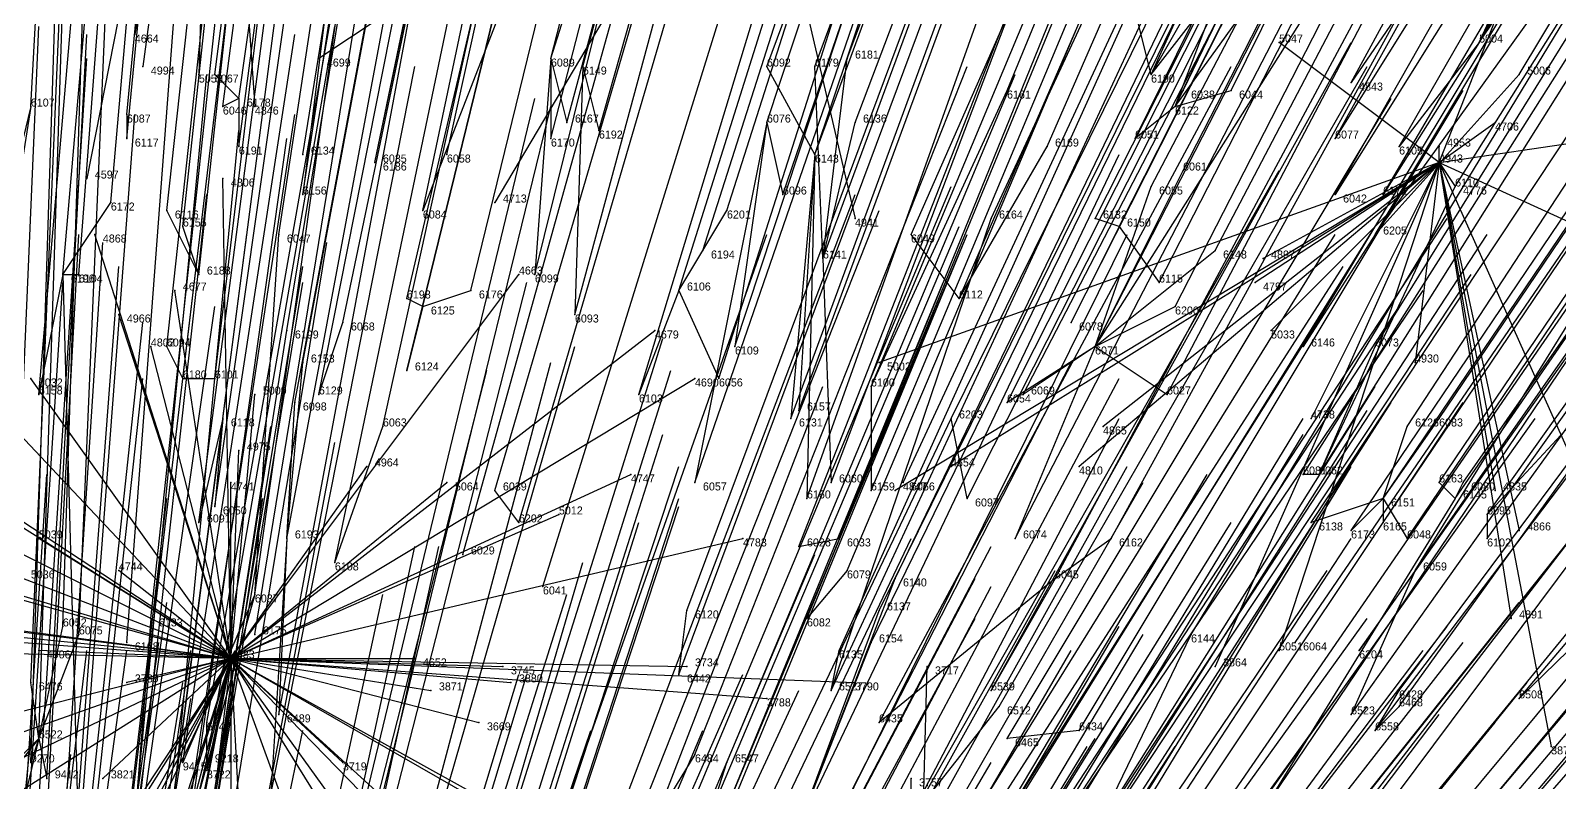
# Model space of a CAD drawing. Extents: x -0.5 to 0.59, y -0.5 to 0.59.
# Drawn here: x 0.017 to 0.208, y 0.2415 to 0.3355 of the extents above; entities that cross this region are included whole.
import ezdxf

# ---------------------------------------------------------------- set-up
doc = ezdxf.new("R2010")
doc.units = 0
for name, color, linetype in [('Facilities', 3, 'CONTINUOUS'), ('Facilities_lines', 3, 'CONTINUOUS'), ('Normals', 1, 'CONTINUOUS'), ('Source_points', 5, 'CONTINUOUS'), ('Text', 3, 'CONTINUOUS')]:
    doc.layers.add(name, color=color, linetype=linetype)

msp = doc.modelspace()

# ---------------------------------------------------------------- linework, layer by layer
at = {"layer": 'Facilities', "color": 3}
for p in [(0.198, 0.334, -0.971), (0.082, 0.332, -0.854), (0.086, 0.331, -0.854), (0.157, 0.33, -0.913), (0.043, 0.327, -0.824), (0.017, 0.326, -0.816), (0.029, 0.325, -0.815), (0.16, 0.326, -0.907), (0.109, 0.324, -0.855), (0.051, 0.32, -0.811), (0.069, 0.32, -0.818), (0.115, 0.32, -0.849), (0.06, 0.319, -0.812), (0.193, 0.319, -1.25), (0.153, 0.311, -0.867), (0.185, 0.31, -0.904), (0.116, 0.307, -0.822), (0.021, 0.305, -0.764), (0.038, 0.305, -0.769), (0.098, 0.303, -0.797), (0.133, 0.302, -0.825), (0.066, 0.301, -0.77), (0.15, 0.296, -0.83), (0.036, 0.292, -0.736), (0.122, 0.291, -0.789), (0.053, 0.29, -0.738), (0.041, 0.287, -0.725), (0.126, 0.279, -0.764), (0.178, 0.28, -0.829), (0.134, 0.277, -0.768), (0.186, 0.277, -0.834), (0.195, 0.277, -0.847), (0.078, 0.274, -0.713), (0.199, 0.275, -0.848), (0.049, 0.272, -0.692), (0.071, 0.27, -0.699), (0.113, 0.271, -0.735), (0.055, 0.269, -0.686), (0.119, 0.268, -0.732), (0.19, 0.268, -0.822), (0.081, 0.266, -0.694), (0.145, 0.267, -0.76), (0.045, 0.265, -0.671), (0.032, 0.262, -0.66), (0.045, 0.26, -0.661), (0.029, 0.259, -0.65), (0.175, 0.259, -0.782), (0.042, 0.257, -1.25), (0.098, 0.255, -0.682), (0.117, 0.253, -0.698), (0.018, 0.247, -0.62), (0.148, 0.248, -0.722), (0.185, 0.248, -0.774), (0.1, 0.245, -0.661), (0.039, 0.244, -0.618)]:
    msp.add_point(p, dxfattribs=at)
at = {"layer": 'Facilities_lines', "color": 3}
for p, q in [((0.04, 0.398, -1.25), (0.024, 0.317, -1.25)), ((0.04, 0.398, -1.25), (0.03, 0.335, -1.25)), ((0.04, 0.398, -1.25), (0.031, 0.331, -1.25)), ((0.04, 0.398, -1.25), (0.038, 0.33, -1.25)), ((0.04, 0.398, -1.25), (0.045, 0.326, -1.25)), ((0.06, 0.388, -0.981), (0.051, 0.315, -0.799)), ((0.198, 0.334, -0.971), (0.225, 0.374, -1.091)), ((0.115, 0.32, -0.849), (0.132, 0.371, -0.983)), ((0.21, 0.37, -1.062), (0.18, 0.322, -0.922)), ((0.21, 0.37, -1.062), (0.182, 0.329, -0.939)), ((0.107, 0.368, -1.25), (0.053, 0.332, -1.25)), ((0.107, 0.368, -1.25), (0.075, 0.314, -1.25)), ((0.107, 0.368, -1.25), (0.12, 0.312, -1.25)), ((0.16, 0.326, -0.907), (0.176, 0.368, -1.02)), ((0.205, 0.355, -1.024), (0.18, 0.315, -0.908)), ((0.193, 0.319, -1.25), (0.206, 0.352, -1.25)), ((0.082, 0.332, -0.854), (0.088, 0.351, -0.904)), ((0.157, 0.33, -0.913), (0.169, 0.351, -0.973)), ((0.198, 0.334, -0.971), (0.207, 0.351, -1.019)), ((0.08, 0.349, -0.896), (0.066, 0.313, -0.799)), ((0.15, 0.296, -0.83), (0.181, 0.345, -0.973)), ((0.16, 0.326, -0.907), (0.173, 0.344, -0.962)), ((0.198, 0.334, -0.971), (0.203, 0.345, -1)), ((0.157, 0.33, -0.913), (0.154, 0.342, -0.936)), ((0.185, 0.31, -0.904), (0.208, 0.342, -1.001)), ((0.157, 0.33, -0.913), (0.164, 0.339, -0.94)), ((0.193, 0.319, -1.25), (0.173, 0.334, -1.25)), ((0.198, 0.334, -0.971), (0.186, 0.315, -0.914)), ((0.198, 0.334, -0.971), (0.188, 0.321, -0.929)), ((0.082, 0.332, -0.854), (0.08, 0.305, -0.787)), ((0.082, 0.332, -0.854), (0.084, 0.324, -0.837)), ((0.082, 0.332, -0.854), (0.082, 0.322, -0.83)), ((0.086, 0.331, -0.854), (0.085, 0.3, -0.779)), ((0.086, 0.331, -0.854), (0.088, 0.323, -0.837)), ((0.115, 0.32, -0.849), (0.109, 0.331, -0.871)), ((0.116, 0.307, -0.822), (0.115, 0.331, -0.876)), ((0.116, 0.307, -0.822), (0.119, 0.332, -0.883)), ((0.043, 0.327, -0.824), (0.04, 0.33, -0.831)), ((0.185, 0.31, -0.904), (0.203, 0.33, -0.969)), ((0.043, 0.327, -0.824), (0.041, 0.326, -0.82)), ((0.043, 0.327, -0.824), (0.043, 0.321, -0.809)), ((0.122, 0.291, -0.789), (0.139, 0.328, -0.889)), ((0.16, 0.326, -0.907), (0.161, 0.328, -0.913)), ((0.16, 0.326, -0.907), (0.167, 0.328, -0.92)), ((0.017, 0.326, -0.816), (0.008, 0.289, -0.724)), ((0.017, 0.326, -0.816), (0.014, 0.307, -0.768)), ((0.029, 0.325, -0.815), (0.029, 0.322, -0.808)), ((0.16, 0.326, -0.907), (0.155, 0.322, -0.893)), ((0.109, 0.324, -0.855), (0.1, 0.279, -0.74)), ((0.109, 0.324, -0.855), (0.105, 0.296, -0.785)), ((0.109, 0.324, -0.855), (0.111, 0.315, -0.835)), ((0.116, 0.307, -0.822), (0.12, 0.324, -0.864)), ((0.193, 0.319, -1.25), (0.2, 0.324, -1.25)), ((0.193, 0.319, -1.25), (0.22, 0.323, -1.25)), ((0.133, 0.302, -0.825), (0.144, 0.321, -0.88)), ((0.193, 0.319, -1.25), (0.193, 0.321, -1.25)), ((0.115, 0.32, -0.849), (0.112, 0.287, -0.77)), ((0.115, 0.32, -0.849), (0.113, 0.288, -0.774)), ((0.115, 0.32, -0.849), (0.114, 0.277, -0.749)), ((0.06, 0.319, -0.812), (0.06, 0.319, -0.811)), ((0.193, 0.319, -1.25), (0.123, 0.294, -1.25)), ((0.193, 0.319, -1.25), (0.125, 0.278, -1.25)), ((0.193, 0.319, -1.25), (0.132, 0.281, -1.25)), ((0.193, 0.319, -1.25), (0.148, 0.281, -1.25)), ((0.15, 0.296, -0.83), (0.161, 0.318, -0.891)), ((0.193, 0.319, -1.25), (0.151, 0.286, -1.25)), ((0.193, 0.319, -1.25), (0.165, 0.256, -1.25)), ((0.193, 0.319, -1.25), (0.17, 0.304, -1.25)), ((0.193, 0.319, -1.25), (0.171, 0.307, -1.25)), ((0.193, 0.319, -1.25), (0.172, 0.298, -1.25)), ((0.193, 0.319, -1.25), (0.173, 0.258, -1.25)), ((0.193, 0.319, -1.25), (0.177, 0.287, -1.25)), ((0.193, 0.319, -1.25), (0.19, 0.294, -1.25)), ((0.19, 0.268, -0.822), (0.221, 0.318, -0.968)), ((0.193, 0.319, -1.25), (0.195, 0.316, -1.25)), ((0.193, 0.319, -1.25), (0.207, 0.246, -1.25)), ((0.193, 0.319, -1.25), (0.214, 0.272, -1.25)), ((0.193, 0.319, -1.25), (0.2, 0.278, -1.25)), ((0.193, 0.319, -1.25), (0.217, 0.308, -1.25)), ((0.193, 0.319, -1.25), (0.203, 0.273, -1.25)), ((0.193, 0.319, -1.25), (0.202, 0.262, -1.25)), ((0.042, 0.257, -1.25), (0.041, 0.317, -1.25)), ((0.15, 0.296, -0.83), (0.157, 0.316, -0.882)), ((0.178, 0.28, -0.829), (0.195, 0.316, -0.928)), ((0.021, 0.305, -0.764), (0.027, 0.314, -0.787)), ((0.038, 0.305, -0.769), (0.034, 0.313, -0.787)), ((0.098, 0.303, -0.797), (0.104, 0.313, -0.824)), ((0.117, 0.253, -0.698), (0.137, 0.312, -0.853)), ((0.153, 0.311, -0.867), (0.15, 0.312, -0.866)), ((0.042, 0.257, -1.25), (0.025, 0.31, -1.25)), ((0.038, 0.305, -0.769), (0.036, 0.311, -0.784)), ((0.045, 0.265, -0.671), (0.048, 0.31, -0.784)), ((0.133, 0.302, -0.825), (0.127, 0.31, -0.836)), ((0.153, 0.311, -0.867), (0.147, 0.299, -0.833)), ((0.153, 0.311, -0.867), (0.158, 0.304, -0.856)), ((0.185, 0.31, -0.904), (0.176, 0.296, -0.862)), ((0.098, 0.303, -0.797), (0.101, 0.308, -0.81)), ((0.15, 0.296, -0.83), (0.165, 0.308, -0.874)), ((0.116, 0.307, -0.822), (0.117, 0.279, -0.757)), ((0.021, 0.305, -0.764), (0.018, 0.29, -0.728)), ((0.021, 0.305, -0.764), (0.023, 0.305, -0.764)), ((0.021, 0.305, -0.764), (0.023, 0.233, -0.585)), ((0.042, 0.257, -1.25), (0.078, 0.305, -1.25)), ((0.042, 0.257, -1.25), (0.035, 0.303, -1.25)), ((0.066, 0.301, -0.77), (0.064, 0.302, -0.772)), ((0.066, 0.301, -0.77), (0.072, 0.303, -0.778)), ((0.098, 0.303, -0.797), (0.093, 0.29, -0.761)), ((0.098, 0.303, -0.797), (0.103, 0.292, -0.774)), ((0.042, 0.257, -1.25), (-0.025, 0.301, -1.25)), ((0.042, 0.257, -1.25), (0.028, 0.3, -1.25)), ((0.066, 0.301, -0.77), (0.064, 0.293, -0.75)), ((0.15, 0.296, -0.83), (0.16, 0.301, -0.852)), ((0.053, 0.29, -0.738), (0.056, 0.299, -0.76)), ((0.036, 0.215, -0.544), (0.049, 0.298, -0.754)), ((0.042, 0.257, -1.25), (0.095, 0.298, -1.25)), ((0.042, 0.257, -1.25), (0.032, 0.296, -1.25)), ((0.036, 0.292, -0.736), (0.034, 0.296, -0.745)), ((0.15, 0.296, -0.83), (0.139, 0.289, -0.803)), ((0.15, 0.296, -0.83), (0.14, 0.272, -0.766)), ((0.15, 0.296, -0.83), (0.141, 0.29, -0.808)), ((0.15, 0.296, -0.83), (0.159, 0.29, -0.827)), ((0.178, 0.28, -0.829), (0.185, 0.296, -0.873)), ((0.049, 0.272, -0.692), (0.051, 0.294, -0.747)), ((0.042, 0.257, -1.25), (0.009, 0.292, -1.25)), ((0.042, 0.257, -1.25), (0.017, 0.292, -1.25)), ((0.036, 0.292, -0.736), (0.04, 0.292, -0.738)), ((0.042, 0.257, -1.25), (0.1, 0.292, -1.25)), ((0.122, 0.291, -0.789), (0.122, 0.278, -0.759)), ((0.244, 0.292, -0.951), (0.203, 0.252, -0.809)), ((0.042, 0.257, -1.25), (-0.009, 0.289, -1.25)), ((0.042, 0.257, -1.25), (0.045, 0.29, -1.25)), ((0.049, 0.272, -0.692), (0.05, 0.289, -0.733)), ((0.199, 0.275, -0.848), (0.212, 0.289, -0.895)), ((0.041, 0.287, -0.725), (0.032, 0.218, -0.551)), ((0.041, 0.287, -0.725), (0.038, 0.274, -0.692)), ((0.041, 0.287, -0.725), (0.04, 0.276, -0.696)), ((0.134, 0.277, -0.768), (0.132, 0.287, -0.79)), ((0.186, 0.277, -0.834), (0.193, 0.287, -0.864)), ((0.055, 0.269, -0.686), (0.061, 0.286, -0.731)), ((0.186, 0.277, -0.834), (0.189, 0.286, -0.858)), ((0.042, 0.257, -1.25), (0.043, 0.283, -1.25)), ((0.042, 0.257, -1.25), (0.059, 0.281, -1.25)), ((0.042, 0.257, -1.25), (0.092, 0.28, -1.25)), ((0.042, 0.257, -1.25), (0.042, 0.279, -1.25)), ((0.042, 0.257, -1.25), (0.069, 0.279, -1.25)), ((0.178, 0.28, -0.829), (0.176, 0.28, -0.827)), ((0.195, 0.277, -0.847), (0.193, 0.279, -0.848)), ((0.195, 0.277, -0.847), (0.196, 0.279, -0.852)), ((0.042, 0.257, -1.25), (-0.033, 0.278, -1.25)), ((0.078, 0.274, -0.713), (0.075, 0.278, -0.72)), ((0.195, 0.277, -0.847), (0.171, 0.238, -0.733)), ((0.186, 0.277, -0.834), (0.177, 0.274, -0.815)), ((0.186, 0.277, -0.834), (0.182, 0.273, -0.82)), ((0.186, 0.277, -0.834), (0.189, 0.272, -0.828)), ((0.186, 0.277, -0.834), (0.186, 0.274, -0.828)), ((0.042, 0.257, -1.25), (0.083, 0.275, -1.25)), ((0.199, 0.275, -0.848), (0.199, 0.272, -0.842)), ((0.042, 0.257, -1.25), (0.012, 0.272, -1.25)), ((0.042, 0.257, -1.25), (0.018, 0.272, -1.25)), ((0.042, 0.257, -1.25), (0.106, 0.272, -1.25)), ((0.049, 0.272, -0.692), (0.047, 0.24, -0.611)), ((0.049, 0.272, -0.692), (0.048, 0.25, -0.636)), ((0.113, 0.271, -0.735), (0.118, 0.272, -0.741)), ((0.145, 0.267, -0.76), (0.152, 0.272, -0.779)), ((0.042, 0.257, -1.25), (0.002, 0.269, -1.25)), ((0.042, 0.257, -1.25), (0.028, 0.268, -1.25)), ((0.119, 0.268, -0.732), (0.114, 0.262, -0.714)), ((0.19, 0.268, -0.822), (0.182, 0.25, -0.774)), ((0.19, 0.268, -0.822), (0.183, 0.258, -0.79)), ((0.042, 0.257, -1.25), (0.016, 0.267, -1.25)), ((0.113, 0.236, -0.654), (0.125, 0.267, -0.736)), ((0.145, 0.267, -0.76), (0.123, 0.249, -0.695)), ((0.145, 0.267, -0.76), (0.137, 0.253, -0.719)), ((0.042, 0.257, -1.25), (-0.019, 0.265, -1.25)), ((0.045, 0.265, -0.671), (0.036, 0.233, -0.59)), ((0.045, 0.265, -0.671), (0.036, 0.244, -0.616)), ((0.042, 0.257, -1.25), (-0.025, 0.262, -1.25)), ((0.042, 0.257, -1.25), (-0.018, 0.263, -1.25)), ((0.042, 0.257, -1.25), (-0.006, 0.263, -1.25)), ((0.032, 0.262, -0.66), (0.03, 0.237, -0.598)), ((0.098, 0.255, -0.682), (0.099, 0.263, -0.702)), ((0.113, 0.236, -0.654), (0.123, 0.263, -0.726)), ((0.018, 0.247, -0.62), (0.021, 0.261, -0.655)), ((0.018, 0.247, -0.62), (0.023, 0.26, -0.653)), ((0.134, 0.202, -0.607), (0.162, 0.26, -0.765)), ((0.042, 0.257, -1.25), (-0.005, 0.258, -1.25)), ((0.042, 0.257, -1.25), (0.018, 0.258, -1.25)), ((0.113, 0.236, -0.654), (0.122, 0.259, -0.717)), ((0.117, 0.253, -0.698), (0.118, 0.258, -0.708)), ((0.042, 0.257, -1.25), (-0.009, 0.244, -1.25)), ((0.042, 0.257, -1.25), (-0.006, 0.24, -1.25)), ((0.042, 0.257, -1.25), (-0.002, 0.236, -1.25)), ((0.042, 0.257, -1.25), (0.004, 0.233, -1.25)), ((0.042, 0.257, -1.25), (0.007, 0.195, -1.25)), ((0.042, 0.257, -1.25), (0.011, 0.21, -1.25)), ((0.042, 0.257, -1.25), (0.013, 0.211, -1.25)), ((0.042, 0.257, -1.25), (0.013, 0.202, -1.25)), ((0.042, 0.257, -1.25), (0.015, 0.169, -1.25)), ((0.042, 0.257, -1.25), (0.017, 0.18, -1.25)), ((0.042, 0.257, -1.25), (0.023, 0.163, -1.25)), ((0.042, 0.257, -1.25), (0.025, 0.169, -1.25)), ((0.042, 0.257, -1.25), (0.026, 0.19, -1.25)), ((0.042, 0.257, -1.25), (0.026, 0.242, -1.25)), ((0.042, 0.257, -1.25), (0.027, 0.226, -1.25)), ((0.042, 0.257, -1.25), (0.029, 0.254, -1.25)), ((0.042, 0.257, -1.25), (0.031, 0.215, -1.25)), ((0.042, 0.257, -1.25), (0.032, 0.174, -1.25)), ((0.042, 0.257, -1.25), (0.039, 0.243, -1.25)), ((0.042, 0.257, -1.25), (0.073, 0.249, -1.25)), ((0.042, 0.257, -1.25), (0.06, 0.232, -1.25)), ((0.042, 0.257, -1.25), (0.056, 0.244, -1.25)), ((0.042, 0.257, -1.25), (0.065, 0.236, -1.25)), ((0.042, 0.257, -1.25), (0.078, 0.22, -1.25)), ((0.042, 0.257, -1.25), (0.099, 0.256, -1.25)), ((0.042, 0.257, -1.25), (0.076, 0.256, -1.25)), ((0.042, 0.257, -1.25), (0.046, 0.182, -1.25)), ((0.042, 0.257, -1.25), (0.109, 0.252, -1.25)), ((0.042, 0.257, -1.25), (0.12, 0.254, -1.25)), ((0.042, 0.257, -1.25), (0.042, 0.185, -1.25)), ((0.042, 0.257, -1.25), (0.06, 0.228, -1.25)), ((0.042, 0.257, -1.25), (0.054, 0.224, -1.25)), ((0.042, 0.257, -1.25), (0.078, 0.237, -1.25)), ((0.042, 0.257, -1.25), (0.089, 0.23, -1.25)), ((0.042, 0.257, -1.25), (0.067, 0.253, -1.25)), ((0.042, 0.257, -1.25), (0.077, 0.254, -1.25)), ((0.042, 0.257, -1.25), (0.065, 0.257, -1.25)), ((0.127, 0.176, -1.25), (0.129, 0.256, -1.25)), ((0.018, 0.247, -0.62), (0.017, 0.254, -0.636)), ((0.185, 0.248, -0.774), (0.188, 0.253, -0.787)), ((0.127, 0.237, -0.673), (0.138, 0.251, -0.716)), ((0.185, 0.248, -0.774), (0.188, 0.251, -0.784)), ((0.039, 0.244, -0.618), (0.039, 0.249, -0.629)), ((0.018, 0.247, -0.62), (0.009, 0.21, -0.526)), ((0.018, 0.247, -0.62), (0.01, 0.237, -0.592)), ((0.018, 0.247, -0.62), (0.014, 0.243, -0.61)), ((0.018, 0.247, -0.62), (0.017, 0.244, -0.612)), ((0.018, 0.247, -0.62), (0.019, 0.242, -0.608)), ((0.148, 0.248, -0.722), (0.139, 0.247, -0.709)), ((0.1, 0.245, -0.661), (0.089, 0.227, -0.609)), ((0.096, 0.219, -0.597), (0.104, 0.244, -0.664)), ((0.127, 0.176, -1.25), (0.127, 0.242, -1.25))]:
    msp.add_line(p, q, dxfattribs=at)
at = {"layer": 'Normals', "color": 1}
for p, q in [((0.04, 0.33, -0.831), (0.052, 0.422, -0.794)), ((0.082, 0.332, -0.854), (0.105, 0.422, -0.817)), ((0.017, 0.326, -0.816), (0.022, 0.419, -0.779)), ((0.043, 0.327, -0.824), (0.056, 0.419, -0.788)), ((0.086, 0.331, -0.854), (0.11, 0.42, -0.816)), ((0.119, 0.332, -0.883), (0.152, 0.419, -0.846)), ((0.029, 0.325, -0.815), (0.038, 0.417, -0.778)), ((0.041, 0.326, -0.82), (0.053, 0.418, -0.784)), ((0.109, 0.331, -0.871), (0.141, 0.418, -0.834)), ((0.115, 0.331, -0.876), (0.147, 0.418, -0.839)), ((0.029, 0.322, -0.808), (0.038, 0.415, -0.772)), ((0.043, 0.321, -0.809), (0.055, 0.413, -0.773)), ((0.051, 0.32, -0.811), (0.066, 0.413, -0.776)), ((0.084, 0.324, -0.837), (0.108, 0.414, -0.799)), ((0.139, 0.328, -0.889), (0.174, 0.413, -0.852)), ((0.157, 0.33, -0.913), (0.195, 0.414, -0.876)), ((0.198, 0.334, -0.971), (0.245, 0.414, -0.934)), ((0.06, 0.319, -0.812), (0.079, 0.411, -0.776)), ((0.069, 0.32, -0.818), (0.089, 0.411, -0.781)), ((0.082, 0.322, -0.83), (0.105, 0.412, -0.793)), ((0.088, 0.323, -0.837), (0.113, 0.412, -0.8)), ((0.109, 0.324, -0.855), (0.138, 0.412, -0.817)), ((0.12, 0.324, -0.864), (0.153, 0.411, -0.827)), ((0.161, 0.328, -0.913), (0.201, 0.411, -0.876)), ((0.167, 0.328, -0.92), (0.208, 0.411, -0.883)), ((0.06, 0.319, -0.811), (0.079, 0.41, -0.774)), ((0.16, 0.326, -0.907), (0.2, 0.409, -0.87)), ((0.182, 0.329, -0.939), (0.226, 0.41, -0.902)), ((0.203, 0.33, -0.969), (0.251, 0.41, -0.932)), ((0.051, 0.315, -0.799), (0.065, 0.407, -0.762)), ((0.115, 0.32, -0.849), (0.147, 0.407, -0.811)), ((0.027, 0.314, -0.787), (0.035, 0.406, -0.75)), ((0.144, 0.321, -0.88), (0.181, 0.406, -0.843)), ((0.034, 0.313, -0.787), (0.044, 0.405, -0.75)), ((0.036, 0.311, -0.784), (0.046, 0.404, -0.747)), ((0.155, 0.322, -0.893), (0.196, 0.405, -0.856)), ((0.048, 0.31, -0.784), (0.062, 0.402, -0.747)), ((0.066, 0.313, -0.799), (0.085, 0.403, -0.762)), ((0.111, 0.315, -0.835), (0.141, 0.403, -0.798)), ((0.18, 0.322, -0.922), (0.225, 0.403, -0.885)), ((0.104, 0.313, -0.824), (0.132, 0.401, -0.787)), ((0.161, 0.318, -0.891), (0.203, 0.4, -0.853)), ((0.188, 0.321, -0.929), (0.234, 0.401, -0.891)), ((0.038, 0.305, -0.769), (0.048, 0.398, -0.732)), ((0.157, 0.316, -0.882), (0.2, 0.398, -0.844)), ((0.021, 0.305, -0.764), (0.029, 0.397, -0.727)), ((0.023, 0.305, -0.764), (0.03, 0.397, -0.727)), ((0.101, 0.308, -0.81), (0.129, 0.396, -0.773)), ((0.137, 0.312, -0.853), (0.176, 0.396, -0.814)), ((0.18, 0.315, -0.908), (0.226, 0.396, -0.87)), ((0.08, 0.305, -0.787), (0.102, 0.394, -0.75)), ((0.116, 0.307, -0.822), (0.148, 0.394, -0.784)), ((0.127, 0.31, -0.836), (0.164, 0.394, -0.798)), ((0.15, 0.312, -0.866), (0.192, 0.395, -0.828)), ((0.153, 0.311, -0.867), (0.195, 0.394, -0.829)), ((0.186, 0.315, -0.914), (0.233, 0.395, -0.877)), ((0.195, 0.316, -0.928), (0.244, 0.394, -0.89)), ((0.064, 0.302, -0.772), (0.085, 0.392, -0.735)), ((0.072, 0.303, -0.778), (0.094, 0.393, -0.74)), ((0.098, 0.303, -0.797), (0.126, 0.392, -0.759)), ((0.056, 0.299, -0.76), (0.075, 0.39, -0.722)), ((0.066, 0.301, -0.77), (0.088, 0.391, -0.733)), ((0.165, 0.308, -0.874), (0.208, 0.39, -0.836)), ((0.185, 0.31, -0.904), (0.233, 0.39, -0.866)), ((0.034, 0.296, -0.745), (0.044, 0.388, -0.708)), ((0.049, 0.298, -0.754), (0.064, 0.389, -0.717)), ((0.085, 0.3, -0.779), (0.109, 0.389, -0.742)), ((0.133, 0.302, -0.825), (0.17, 0.387, -0.788)), ((0.158, 0.304, -0.856), (0.2, 0.386, -0.818)), ((0.051, 0.294, -0.747), (0.068, 0.385, -0.709)), ((0.018, 0.29, -0.728), (0.026, 0.383, -0.69)), ((0.036, 0.292, -0.736), (0.047, 0.384, -0.698)), ((0.04, 0.292, -0.738), (0.051, 0.384, -0.7)), ((0.064, 0.293, -0.75), (0.086, 0.383, -0.713)), ((0.105, 0.296, -0.785), (0.134, 0.384, -0.747)), ((0.16, 0.301, -0.852), (0.202, 0.383, -0.814)), ((0.053, 0.29, -0.738), (0.071, 0.381, -0.7)), ((0.147, 0.299, -0.833), (0.189, 0.382, -0.795)), ((0.041, 0.287, -0.725), (0.053, 0.379, -0.687)), ((0.05, 0.289, -0.733), (0.067, 0.38, -0.695)), ((0.093, 0.29, -0.761), (0.12, 0.379, -0.724)), ((0.103, 0.292, -0.774), (0.131, 0.38, -0.736)), ((0.061, 0.286, -0.731), (0.081, 0.377, -0.694)), ((0.122, 0.291, -0.789), (0.158, 0.377, -0.753)), ((0.15, 0.296, -0.83), (0.192, 0.378, -0.792)), ((0.113, 0.288, -0.774), (0.145, 0.375, -0.736)), ((0.176, 0.296, -0.862), (0.224, 0.376, -0.825)), ((0.185, 0.296, -0.873), (0.234, 0.375, -0.837)), ((0.112, 0.287, -0.77), (0.144, 0.374, -0.732)), ((0.141, 0.29, -0.808), (0.184, 0.373, -0.77)), ((0.139, 0.289, -0.803), (0.181, 0.372, -0.765)), ((0.159, 0.29, -0.827), (0.202, 0.372, -0.789)), ((0.132, 0.287, -0.79), (0.173, 0.37, -0.753)), ((0.04, 0.276, -0.696), (0.053, 0.367, -0.659)), ((0.075, 0.278, -0.72), (0.101, 0.367, -0.682)), ((0.038, 0.274, -0.692), (0.05, 0.366, -0.654)), ((0.1, 0.279, -0.74), (0.13, 0.366, -0.702)), ((0.117, 0.279, -0.757), (0.15, 0.366, -0.72)), ((0.114, 0.277, -0.749), (0.145, 0.364, -0.712)), ((0.122, 0.278, -0.759), (0.158, 0.364, -0.722)), ((0.189, 0.286, -0.858), (0.24, 0.364, -0.821)), ((0.193, 0.287, -0.864), (0.245, 0.364, -0.827)), ((0.049, 0.272, -0.692), (0.066, 0.363, -0.654)), ((0.078, 0.274, -0.713), (0.104, 0.363, -0.675)), ((0.126, 0.279, -0.764), (0.165, 0.363, -0.729)), ((0.055, 0.269, -0.686), (0.074, 0.36, -0.649)), ((0.071, 0.27, -0.699), (0.096, 0.36, -0.661)), ((0.134, 0.277, -0.768), (0.176, 0.36, -0.732)), ((0.113, 0.271, -0.735), (0.147, 0.358, -0.697)), ((0.118, 0.272, -0.741), (0.153, 0.358, -0.703)), ((0.176, 0.28, -0.827), (0.226, 0.359, -0.79)), ((0.178, 0.28, -0.829), (0.227, 0.358, -0.792)), ((0.045, 0.265, -0.671), (0.058, 0.357, -0.634)), ((0.193, 0.279, -0.848), (0.245, 0.356, -0.811)), ((0.021, 0.261, -0.655), (0.024, 0.354, -0.619)), ((0.032, 0.262, -0.66), (0.042, 0.355, -0.624)), ((0.14, 0.272, -0.766), (0.183, 0.355, -0.729)), ((0.152, 0.272, -0.779), (0.197, 0.354, -0.742)), ((0.186, 0.277, -0.834), (0.238, 0.354, -0.797)), ((0.195, 0.277, -0.847), (0.248, 0.354, -0.81)), ((0.196, 0.279, -0.852), (0.249, 0.355, -0.816)), ((0.023, 0.26, -0.653), (0.027, 0.353, -0.616)), ((0.029, 0.259, -0.65), (0.036, 0.352, -0.614)), ((0.045, 0.26, -0.661), (0.06, 0.352, -0.624)), ((0.081, 0.266, -0.694), (0.108, 0.353, -0.654)), ((0.119, 0.268, -0.732), (0.155, 0.353, -0.694)), ((0.125, 0.267, -0.736), (0.165, 0.35, -0.699)), ((0.177, 0.274, -0.815), (0.228, 0.351, -0.778)), ((0.182, 0.273, -0.82), (0.234, 0.35, -0.782)), ((0.186, 0.274, -0.828), (0.238, 0.351, -0.791)), ((0.199, 0.275, -0.848), (0.253, 0.351, -0.811)), ((0.099, 0.263, -0.702), (0.131, 0.349, -0.663)), ((0.145, 0.267, -0.76), (0.189, 0.349, -0.723)), ((0.189, 0.272, -0.828), (0.241, 0.349, -0.791)), ((0.017, 0.254, -0.636), (0.021, 0.347, -0.599)), ((0.114, 0.262, -0.714), (0.149, 0.347, -0.676)), ((0.123, 0.263, -0.726), (0.164, 0.346, -0.688)), ((0.199, 0.272, -0.842), (0.253, 0.347, -0.806)), ((0.19, 0.268, -0.822), (0.243, 0.344, -0.784)), ((0.122, 0.259, -0.717), (0.163, 0.343, -0.68)), ((0.048, 0.25, -0.636), (0.065, 0.341, -0.598)), ((0.098, 0.255, -0.682), (0.13, 0.341, -0.644)), ((0.118, 0.258, -0.708), (0.156, 0.342, -0.67)), ((0.018, 0.247, -0.62), (0.021, 0.34, -0.583)), ((0.039, 0.249, -0.629), (0.055, 0.34, -0.593)), ((0.162, 0.26, -0.765), (0.21, 0.339, -0.728)), ((0.017, 0.244, -0.612), (0.02, 0.337, -0.575)), ((0.117, 0.253, -0.698), (0.156, 0.337, -0.66)), ((0.014, 0.243, -0.61), (0.018, 0.336, -0.573)), ((0.019, 0.242, -0.608), (0.024, 0.335, -0.571)), ((0.03, 0.335, -1.25), (0.03, 0.335, -1.15)), ((0.036, 0.244, -0.616), (0.05, 0.335, -0.579)), ((0.039, 0.244, -0.618), (0.055, 0.336, -0.581)), ((0.175, 0.259, -0.782), (0.227, 0.335, -0.743)), ((0.137, 0.253, -0.719), (0.182, 0.334, -0.682)), ((0.173, 0.334, -1.25), (0.173, 0.334, -1.15)), ((0.183, 0.258, -0.79), (0.236, 0.333, -0.751)), ((0.018, 0.239, -0.6), (0.024, 0.332, -0.563)), ((0.031, 0.331, -1.25), (0.031, 0.331, -1.15)), ((0.047, 0.24, -0.611), (0.065, 0.331, -0.574)), ((0.053, 0.332, -1.25), (0.053, 0.332, -1.15)), ((0.1, 0.245, -0.661), (0.134, 0.331, -0.624)), ((0.123, 0.249, -0.695), (0.167, 0.331, -0.659)), ((0.138, 0.251, -0.716), (0.184, 0.331, -0.679)), ((0.03, 0.237, -0.598), (0.039, 0.33, -0.561)), ((0.038, 0.33, -1.25), (0.038, 0.33, -1.15)), ((0.104, 0.244, -0.664), (0.14, 0.33, -0.627)), ((0.058, 0.236, -0.608), (0.08, 0.327, -0.571)), ((0.139, 0.247, -0.709), (0.187, 0.327, -0.672)), ((0.148, 0.248, -0.722), (0.196, 0.328, -0.686)), ((0.188, 0.253, -0.787), (0.243, 0.327, -0.749)), ((0.023, 0.233, -0.585), (0.03, 0.325, -0.548)), ((0.036, 0.233, -0.59), (0.05, 0.325, -0.553)), ((0.045, 0.326, -1.25), (0.045, 0.326, -1.15)), ((0.06, 0.236, -0.608), (0.082, 0.326, -0.57)), ((0.182, 0.25, -0.774), (0.236, 0.326, -0.736)), ((0.188, 0.251, -0.784), (0.242, 0.326, -0.746)), ((0.034, 0.23, -0.582), (0.043, 0.323, -0.545)), ((0.2, 0.324, -1.25), (0.2, 0.324, -1.15)), ((0.203, 0.252, -0.809), (0.263, 0.323, -0.772)), ((0.036, 0.23, -0.582), (0.049, 0.322, -0.546)), ((0.185, 0.248, -0.774), (0.241, 0.322, -0.736)), ((0.193, 0.321, -1.25), (0.193, 0.321, -1.15)), ((0.113, 0.236, -0.654), (0.153, 0.32, -0.617)), ((0.127, 0.237, -0.673), (0.173, 0.318, -0.636)), ((0.193, 0.319, -1.25), (0.193, 0.319, -1.15)), ((0.024, 0.317, -1.25), (0.024, 0.317, -1.15)), ((0.028, 0.225, -0.568), (0.039, 0.317, -0.531)), ((0.041, 0.317, -1.25), (0.041, 0.317, -1.15)), ((0.096, 0.23, -0.624), (0.132, 0.316, -0.588)), ((0.195, 0.316, -1.25), (0.195, 0.316, -1.15)), ((0.029, 0.224, -0.564), (0.039, 0.315, -0.526)), ((0.075, 0.314, -1.25), (0.075, 0.314, -1.15)), ((0.087, 0.228, -0.61), (0.12, 0.315, -0.573)), ((0.171, 0.238, -0.733), (0.223, 0.315, -0.696)), ((0.089, 0.227, -0.609), (0.123, 0.313, -0.572)), ((0.12, 0.312, -1.25), (0.12, 0.312, -1.15)), ((0.143, 0.234, -0.686), (0.194, 0.312, -0.649)), ((0.018, 0.218, -0.546), (0.023, 0.31, -0.508)), ((0.025, 0.31, -1.25), (0.025, 0.31, -1.15)), ((0.032, 0.218, -0.551), (0.044, 0.31, -0.514)), ((0.078, 0.222, -0.588), (0.109, 0.31, -0.551)), ((0.097, 0.226, -0.614), (0.133, 0.311, -0.576)), ((0.098, 0.224, -0.612), (0.134, 0.31, -0.574)), ((0.099, 0.225, -0.614), (0.134, 0.31, -0.576)), ((0.113, 0.227, -0.634), (0.154, 0.31, -0.597)), ((0.131, 0.231, -0.665), (0.18, 0.31, -0.628)), ((0.136, 0.232, -0.672), (0.185, 0.311, -0.636)), ((0.148, 0.232, -0.689), (0.199, 0.31, -0.652)), ((0.163, 0.234, -0.713), (0.216, 0.311, -0.677)), ((0.02, 0.217, -0.545), (0.026, 0.309, -0.507)), ((0.039, 0.218, -0.553), (0.054, 0.309, -0.515)), ((0.181, 0.235, -0.742), (0.238, 0.309, -0.705)), ((0.021, 0.214, -0.537), (0.028, 0.306, -0.499)), ((0.036, 0.215, -0.544), (0.051, 0.306, -0.506)), ((0.131, 0.228, -0.657), (0.181, 0.306, -0.62)), ((0.171, 0.307, -1.25), (0.171, 0.307, -1.15)), ((0.015, 0.211, -0.53), (0.021, 0.304, -0.492)), ((0.036, 0.213, -0.539), (0.051, 0.304, -0.501)), ((0.056, 0.214, -0.553), (0.079, 0.304, -0.516)), ((0.078, 0.305, -1.25), (0.078, 0.305, -1.15)), ((0.096, 0.219, -0.597), (0.131, 0.304, -0.56)), ((0.146, 0.228, -0.676), (0.197, 0.305, -0.639)), ((0.17, 0.304, -1.25), (0.17, 0.304, -1.15)), ((0.035, 0.303, -1.25), (0.035, 0.303, -1.15)), ((0.139, 0.226, -0.663), (0.191, 0.303, -0.627)), ((0.027, 0.21, -0.529), (0.04, 0.301, -0.491)), ((0.028, 0.3, -1.25), (0.028, 0.3, -1.15)), ((0.13, 0.223, -0.644), (0.179, 0.301, -0.608)), ((0.137, 0.223, -0.655), (0.188, 0.301, -0.619)), ((0.021, 0.206, -0.519), (0.031, 0.299, -0.481)), ((0.068, 0.208, -0.546), (0.096, 0.297, -0.51)), ((0.095, 0.298, -1.25), (0.095, 0.298, -1.15)), ((0.172, 0.298, -1.25), (0.172, 0.298, -1.15)), ((0.175, 0.223, -0.709), (0.231, 0.298, -0.673)), ((0.181, 0.226, -0.724), (0.24, 0.298, -0.687)), ((0.032, 0.296, -1.25), (0.032, 0.296, -1.15)), ((0.059, 0.206, -0.537), (0.085, 0.296, -0.5)), ((0.051, 0.203, -0.524), (0.074, 0.293, -0.487)), ((0.058, 0.204, -0.53), (0.082, 0.294, -0.493)), ((0.069, 0.204, -0.538), (0.097, 0.293, -0.502)), ((0.105, 0.212, -0.591), (0.147, 0.294, -0.553)), ((0.123, 0.294, -1.25), (0.123, 0.294, -1.15)), ((0.19, 0.294, -1.25), (0.19, 0.294, -1.15)), ((0.017, 0.292, -1.25), (0.017, 0.292, -1.15)), ((0.021, 0.2, -0.502), (0.031, 0.292, -0.464)), ((0.082, 0.203, -0.549), (0.116, 0.291, -0.514)), ((0.1, 0.292, -1.25), (0.1, 0.292, -1.15)), ((0.11, 0.211, -0.594), (0.153, 0.292, -0.555)), ((0.136, 0.213, -0.631), (0.185, 0.291, -0.594)), ((0.191, 0.222, -0.732), (0.252, 0.292, -0.695)), ((0.045, 0.29, -1.25), (0.045, 0.29, -1.15)), ((0.137, 0.211, -0.629), (0.187, 0.289, -0.592)), ((0.144, 0.211, -0.64), (0.196, 0.289, -0.603)), ((0.092, 0.203, -0.559), (0.132, 0.287, -0.521)), ((0.11, 0.205, -0.581), (0.153, 0.287, -0.543)), ((0.128, 0.208, -0.611), (0.176, 0.287, -0.574)), ((0.134, 0.209, -0.621), (0.184, 0.288, -0.584)), ((0.151, 0.211, -0.649), (0.205, 0.287, -0.612)), ((0.177, 0.287, -1.25), (0.177, 0.287, -1.15)), ((0.033, 0.195, -0.495), (0.047, 0.286, -0.457)), ((0.068, 0.197, -0.52), (0.096, 0.285, -0.483)), ((0.128, 0.206, -0.607), (0.176, 0.285, -0.569)), ((0.151, 0.286, -1.25), (0.151, 0.286, -1.15)), ((0.179, 0.215, -0.7), (0.239, 0.286, -0.663)), ((0.038, 0.194, -0.493), (0.055, 0.284, -0.455)), ((0.043, 0.283, -1.25), (0.043, 0.283, -1.15)), ((0.134, 0.204, -0.611), (0.183, 0.283, -0.574)), ((0.183, 0.214, -0.703), (0.243, 0.284, -0.666)), ((0.059, 0.281, -1.25), (0.059, 0.281, -1.15)), ((0.069, 0.193, -0.512), (0.098, 0.281, -0.475)), ((0.109, 0.2, -0.57), (0.154, 0.281, -0.532)), ((0.132, 0.281, -1.25), (0.132, 0.281, -1.15)), ((0.134, 0.202, -0.607), (0.182, 0.281, -0.569)), ((0.148, 0.281, -1.25), (0.148, 0.281, -1.15)), ((0.172, 0.21, -0.679), (0.231, 0.281, -0.641)), ((0.013, 0.187, -0.468), (0.019, 0.28, -0.432)), ((0.042, 0.279, -1.25), (0.042, 0.279, -1.15)), ((0.069, 0.279, -1.25), (0.069, 0.279, -1.15)), ((0.092, 0.28, -1.25), (0.092, 0.28, -1.15)), ((0.11, 0.199, -0.569), (0.156, 0.279, -0.531)), ((0.117, 0.201, -0.581), (0.164, 0.28, -0.543)), ((0.157, 0.206, -0.648), (0.215, 0.279, -0.611)), ((0.125, 0.278, -1.25), (0.125, 0.278, -1.15)), ((0.2, 0.278, -1.25), (0.2, 0.278, -1.15)), ((0.023, 0.184, -0.464), (0.034, 0.277, -0.428)), ((0.032, 0.185, -0.469), (0.046, 0.277, -0.432)), ((0.069, 0.188, -0.501), (0.098, 0.277, -0.464)), ((0.069, 0.188, -0.5), (0.098, 0.276, -0.463)), ((0.171, 0.205, -0.668), (0.23, 0.276, -0.629)), ((0.065, 0.185, -0.491), (0.093, 0.274, -0.454)), ((0.083, 0.275, -1.25), (0.083, 0.275, -1.15)), ((0.118, 0.195, -0.571), (0.167, 0.274, -0.534)), ((0.018, 0.272, -1.25), (0.018, 0.272, -1.15)), ((0.087, 0.188, -0.517), (0.127, 0.272, -0.481)), ((0.106, 0.272, -1.25), (0.106, 0.272, -1.15)), ((0.131, 0.194, -0.586), (0.182, 0.272, -0.548)), ((0.203, 0.273, -1.25), (0.203, 0.273, -1.15)), ((0.045, 0.179, -0.462), (0.065, 0.271, -0.427)), ((0.048, 0.18, -0.467), (0.068, 0.271, -0.431)), ((0.079, 0.185, -0.501), (0.115, 0.27, -0.464)), ((0.094, 0.189, -0.527), (0.137, 0.271, -0.49)), ((0.028, 0.268, -1.25), (0.028, 0.268, -1.15)), ((0.06, 0.18, -0.475), (0.086, 0.269, -0.438)), ((0.1, 0.187, -0.53), (0.145, 0.268, -0.493)), ((0.127, 0.191, -0.573), (0.179, 0.268, -0.535)), ((0.092, 0.185, -0.516), (0.135, 0.267, -0.479)), ((0.094, 0.184, -0.516), (0.137, 0.266, -0.479)), ((0.021, 0.172, -0.432), (0.034, 0.264, -0.396)), ((0.041, 0.173, -0.445), (0.061, 0.265, -0.409)), ((0.056, 0.176, -0.463), (0.084, 0.265, -0.425)), ((0.145, 0.191, -0.599), (0.203, 0.264, -0.562)), ((0.091, 0.181, -0.506), (0.135, 0.262, -0.469)), ((0.13, 0.187, -0.569), (0.184, 0.262, -0.532)), ((0.202, 0.262, -1.25), (0.202, 0.262, -1.15)), ((0.106, 0.181, -0.524), (0.153, 0.261, -0.487)), ((0.109, 0.181, -0.527), (0.156, 0.26, -0.49)), ((0.137, 0.187, -0.58), (0.194, 0.261, -0.544)), ((0.013, 0.165, -0.414), (0.024, 0.258, -0.378)), ((0.016, 0.165, -0.415), (0.029, 0.258, -0.379)), ((0.018, 0.258, -1.25), (0.018, 0.258, -1.15)), ((0.02, 0.167, -0.421), (0.033, 0.259, -0.384)), ((0.023, 0.166, -0.42), (0.037, 0.258, -0.383)), ((0.1, 0.177, -0.509), (0.147, 0.258, -0.472)), ((0.135, 0.184, -0.571), (0.191, 0.258, -0.534)), ((0.139, 0.186, -0.58), (0.196, 0.259, -0.544)), ((0.173, 0.258, -1.25), (0.173, 0.258, -1.15)), ((0.042, 0.257, -1.25), (0.042, 0.257, -1.15)), ((0.065, 0.257, -1.25), (0.065, 0.257, -1.15)), ((0.051, 0.166, -0.434), (0.078, 0.255, -0.397)), ((0.052, 0.166, -0.434), (0.079, 0.255, -0.397)), ((0.069, 0.171, -0.46), (0.106, 0.255, -0.422)), ((0.076, 0.256, -1.25), (0.076, 0.256, -1.15)), ((0.099, 0.256, -1.25), (0.099, 0.256, -1.15)), ((0.129, 0.256, -1.25), (0.129, 0.256, -1.15)), ((0.129, 0.181, -0.555), (0.183, 0.256, -0.517)), ((0.156, 0.185, -0.605), (0.216, 0.256, -0.568)), ((0.165, 0.256, -1.25), (0.165, 0.256, -1.15)), ((0.021, 0.162, -0.409), (0.036, 0.254, -0.373)), ((0.029, 0.254, -1.25), (0.029, 0.254, -1.15)), ((0.067, 0.253, -1.25), (0.067, 0.253, -1.15)), ((0.074, 0.169, -0.462), (0.113, 0.253, -0.423)), ((0.077, 0.254, -1.25), (0.077, 0.254, -1.15)), ((0.12, 0.254, -1.25), (0.12, 0.254, -1.15)), ((0.145, 0.181, -0.582), (0.204, 0.254, -0.545)), ((0.022, 0.16, -0.403), (0.037, 0.252, -0.367)), ((0.026, 0.16, -0.405), (0.042, 0.252, -0.369)), ((0.109, 0.252, -1.25), (0.109, 0.252, -1.15)), ((0.129, 0.176, -0.545), (0.184, 0.251, -0.507)), ((0.155, 0.181, -0.597), (0.215, 0.252, -0.56)), ((0.073, 0.249, -1.25), (0.073, 0.249, -1.15)), ((0.137, 0.176, -0.557), (0.193, 0.25, -0.519)), ((0.141, 0.177, -0.566), (0.2, 0.249, -0.53)), ((0.008, 0.155, -0.387), (0.017, 0.247, -0.35)), ((0.032, 0.157, -0.4), (0.051, 0.248, -0.363)), ((0.057, 0.16, -0.424), (0.087, 0.248, -0.387)), ((0.065, 0.163, -0.438), (0.101, 0.248, -0.401)), ((0.101, 0.168, -0.49), (0.15, 0.247, -0.452)), ((0.012, 0.152, -0.382), (0.022, 0.245, -0.345)), ((0.101, 0.167, -0.487), (0.149, 0.246, -0.449)), ((0.11, 0.168, -0.502), (0.16, 0.246, -0.465)), ((0.207, 0.246, -1.25), (0.207, 0.246, -1.15)), ((0.039, 0.243, -1.25), (0.039, 0.243, -1.15)), ((0.056, 0.244, -1.25), (0.056, 0.244, -1.15)), ((0.09, 0.164, -0.469), (0.137, 0.244, -0.431)), ((0.095, 0.164, -0.475), (0.143, 0.244, -0.437)), ((0.026, 0.242, -1.25), (0.026, 0.242, -1.15)), ((0.127, 0.242, -1.25), (0.127, 0.242, -1.15))]:
    msp.add_line(p, q, dxfattribs=at)
at = {"layer": 'Source_points', "color": 5}
for p in [(0.03, 0.335, -1.25), (0.173, 0.334, -1.25), (0.031, 0.331, -1.25), (0.053, 0.332, -1.25), (0.109, 0.331, -0.871), (0.115, 0.331, -0.876), (0.119, 0.332, -0.883), (0.038, 0.33, -1.25), (0.04, 0.33, -0.831), (0.182, 0.329, -0.939), (0.203, 0.33, -0.969), (0.139, 0.328, -0.889), (0.161, 0.328, -0.913), (0.167, 0.328, -0.92), (0.041, 0.326, -0.82), (0.045, 0.326, -1.25), (0.084, 0.324, -0.837), (0.088, 0.323, -0.837), (0.12, 0.324, -0.864), (0.2, 0.324, -1.25), (0.029, 0.322, -0.808), (0.043, 0.321, -0.809), (0.082, 0.322, -0.83), (0.144, 0.321, -0.88), (0.155, 0.322, -0.893), (0.18, 0.322, -0.922), (0.188, 0.321, -0.929), (0.193, 0.321, -1.25), (0.06, 0.319, -0.811), (0.161, 0.318, -0.891), (0.024, 0.317, -1.25), (0.041, 0.317, -1.25), (0.157, 0.316, -0.882), (0.195, 0.316, -1.25), (0.195, 0.316, -0.928), (0.027, 0.314, -0.787), (0.051, 0.315, -0.799), (0.075, 0.314, -1.25), (0.111, 0.315, -0.835), (0.18, 0.315, -0.908), (0.186, 0.315, -0.914), (0.034, 0.313, -0.787), (0.066, 0.313, -0.799), (0.104, 0.313, -0.824), (0.12, 0.312, -1.25), (0.137, 0.312, -0.853), (0.15, 0.312, -0.866), (0.025, 0.31, -1.25), (0.036, 0.311, -0.784), (0.048, 0.31, -0.784), (0.127, 0.31, -0.836), (0.101, 0.308, -0.81), (0.165, 0.308, -0.874), (0.171, 0.307, -1.25), (0.023, 0.305, -0.764), (0.078, 0.305, -1.25), (0.08, 0.305, -0.787), (0.158, 0.304, -0.856), (0.17, 0.304, -1.25), (0.035, 0.303, -1.25), (0.064, 0.302, -0.772), (0.072, 0.303, -0.778), (0.028, 0.3, -1.25), (0.085, 0.3, -0.779), (0.16, 0.301, -0.852), (0.056, 0.299, -0.76), (0.147, 0.299, -0.833), (0.049, 0.298, -0.754), (0.095, 0.298, -1.25), (0.172, 0.298, -1.25), (0.032, 0.296, -1.25), (0.034, 0.296, -0.745), (0.105, 0.296, -0.785), (0.176, 0.296, -0.862), (0.185, 0.296, -0.873), (0.051, 0.294, -0.747), (0.064, 0.293, -0.75), (0.123, 0.294, -1.25), (0.19, 0.294, -1.25), (0.017, 0.292, -1.25), (0.04, 0.292, -0.738), (0.1, 0.292, -1.25), (0.103, 0.292, -0.774), (0.018, 0.29, -0.728), (0.045, 0.29, -1.25), (0.05, 0.289, -0.733), (0.093, 0.29, -0.761), (0.139, 0.289, -0.803), (0.141, 0.29, -0.808), (0.159, 0.29, -0.827), (0.112, 0.287, -0.77), (0.113, 0.288, -0.774), (0.132, 0.287, -0.79), (0.177, 0.287, -1.25), (0.193, 0.287, -0.864), (0.061, 0.286, -0.731), (0.151, 0.286, -1.25), (0.189, 0.286, -0.858), (0.043, 0.283, -1.25), (0.059, 0.281, -1.25), (0.132, 0.281, -1.25), (0.148, 0.281, -1.25), (0.042, 0.279, -1.25), (0.069, 0.279, -1.25), (0.092, 0.28, -1.25), (0.1, 0.279, -0.74), (0.117, 0.279, -0.757), (0.176, 0.28, -0.827), (0.193, 0.279, -0.848), (0.196, 0.279, -0.852), (0.075, 0.278, -0.72), (0.122, 0.278, -0.759), (0.125, 0.278, -1.25), (0.2, 0.278, -1.25), (0.04, 0.276, -0.696), (0.114, 0.277, -0.749), (0.038, 0.274, -0.692), (0.083, 0.275, -1.25), (0.177, 0.274, -0.815), (0.186, 0.274, -0.828), (0.018, 0.272, -1.25), (0.106, 0.272, -1.25), (0.118, 0.272, -0.741), (0.14, 0.272, -0.766), (0.152, 0.272, -0.779), (0.182, 0.273, -0.82), (0.189, 0.272, -0.828), (0.199, 0.272, -0.842), (0.203, 0.273, -1.25), (0.028, 0.268, -1.25), (0.125, 0.267, -0.736), (0.099, 0.263, -0.702), (0.114, 0.262, -0.714), (0.123, 0.263, -0.726), (0.202, 0.262, -1.25), (0.021, 0.261, -0.655), (0.023, 0.26, -0.653), (0.162, 0.26, -0.765), (0.018, 0.258, -1.25), (0.118, 0.258, -0.708), (0.122, 0.259, -0.717), (0.173, 0.258, -1.25), (0.183, 0.258, -0.79), (0.065, 0.257, -1.25), (0.076, 0.256, -1.25), (0.099, 0.256, -1.25), (0.129, 0.256, -1.25), (0.165, 0.256, -1.25), (0.017, 0.254, -0.636), (0.029, 0.254, -1.25), (0.067, 0.253, -1.25), (0.077, 0.254, -1.25), (0.12, 0.254, -1.25), (0.137, 0.253, -0.719), (0.188, 0.253, -0.787), (0.109, 0.252, -1.25), (0.138, 0.251, -0.716), (0.188, 0.251, -0.784), (0.203, 0.252, -0.809), (0.039, 0.249, -0.629), (0.048, 0.25, -0.636), (0.073, 0.249, -1.25), (0.123, 0.249, -0.695), (0.182, 0.25, -0.774), (0.139, 0.247, -0.709), (0.207, 0.246, -1.25), (0.017, 0.244, -0.612), (0.036, 0.244, -0.616), (0.039, 0.243, -1.25), (0.056, 0.244, -1.25), (0.104, 0.244, -0.664), (0.019, 0.242, -0.608), (0.026, 0.242, -1.25), (0.127, 0.242, -1.25)]:
    msp.add_point(p, dxfattribs=at)

# ---------------------------------------------------------------- texts
at = {"layer": 'Text', "color": 3}
for s, p in [('4664', (0.03, 0.334, -1.25)), ('5047', (0.173, 0.334, -1.25)), ('5004', (0.198, 0.334, -0.971)), ('6181', (0.12, 0.332, -0.883)), ('4994', (0.032, 0.33, -1.25)), ('4699', (0.054, 0.331, -1.25)), ('6089', (0.082, 0.331, -0.854)), ('6149', (0.086, 0.33, -0.854)), ('6092', (0.109, 0.331, -0.871)), ('6179', (0.115, 0.331, -0.876)), ('5006', (0.204, 0.33, -0.969)), ('5052', (0.038, 0.329, -1.25)), ('6067', (0.04, 0.329, -0.831)), ('6190', (0.157, 0.329, -0.913)), ('4843', (0.183, 0.328, -0.939)), ('6107', (0.017, 0.326, -0.816)), ('6178', (0.044, 0.326, -0.824)), ('6161', (0.139, 0.327, -0.889)), ('6038', (0.162, 0.327, -0.913)), ('6044', (0.168, 0.327, -0.92)), ('6087', (0.029, 0.324, -0.815)), ('6046', (0.041, 0.325, -0.82)), ('4846', (0.045, 0.325, -1.25)), ('6167', (0.085, 0.324, -0.837)), ('6076', (0.109, 0.324, -0.855)), ('6136', (0.121, 0.324, -0.864)), ('6122', (0.16, 0.325, -0.907)), ('6192', (0.088, 0.322, -0.837)), ('6051', (0.155, 0.322, -0.893)), ('6077', (0.18, 0.322, -0.922)), ('4706', (0.2, 0.323, -1.25)), ('6117', (0.03, 0.321, -0.808)), ('6191', (0.043, 0.32, -0.809)), ('6134', (0.052, 0.32, -0.811)), ('6170', (0.082, 0.321, -0.83)), ('6169', (0.145, 0.321, -0.88)), ('6105', (0.188, 0.32, -0.929)), ('4953', (0.194, 0.321, -1.25)), ('6035', (0.061, 0.319, -0.812)), ('6058', (0.069, 0.319, -0.818)), ('6143', (0.115, 0.319, -0.849)), ('4943', (0.193, 0.319, -1.25)), ('4597', (0.025, 0.317, -1.25)), ('6186', (0.061, 0.318, -0.811)), ('6061', (0.161, 0.318, -0.891)), ('4806', (0.042, 0.316, -1.25)), ('6156', (0.051, 0.315, -0.799)), ('6096', (0.111, 0.315, -0.835)), ('6055', (0.158, 0.315, -0.882)), ('6171', (0.186, 0.315, -0.914)), ('6110', (0.195, 0.316, -0.928)), ('4776', (0.196, 0.315, -1.25)), ('6172', (0.027, 0.313, -0.787)), ('4713', (0.076, 0.314, -1.25)), ('6042', (0.181, 0.314, -0.908)), ('6116', (0.035, 0.312, -0.787)), ('6155', (0.036, 0.311, -0.784)), ('6084', (0.066, 0.312, -0.799)), ('6201', (0.104, 0.312, -0.824)), ('4941', (0.12, 0.311, -1.25)), ('6164', (0.138, 0.312, -0.853)), ('6132', (0.151, 0.312, -0.866)), ('6150', (0.154, 0.311, -0.867)), ('4868', (0.026, 0.309, -1.25)), ('6047', (0.049, 0.309, -0.784)), ('6049', (0.127, 0.309, -0.836)), ('6205', (0.186, 0.31, -0.904)), ('6194', (0.102, 0.307, -0.81)), ('6141', (0.116, 0.307, -0.822)), ('6148', (0.166, 0.307, -0.874)), ('4897', (0.172, 0.307, -1.25)), ('6188', (0.039, 0.305, -0.769)), ('4663', (0.078, 0.305, -1.25)), ('6196', (0.022, 0.304, -0.764)), ('6104', (0.023, 0.304, -0.764)), ('4677', (0.036, 0.303, -1.25)), ('6099', (0.08, 0.304, -0.787)), ('6106', (0.099, 0.303, -0.797)), ('6115', (0.158, 0.304, -0.856)), ('4797', (0.171, 0.303, -1.25)), ('6198', (0.064, 0.302, -0.772)), ('6176', (0.073, 0.302, -0.778)), ('6112', (0.133, 0.302, -0.825)), ('4966', (0.029, 0.299, -1.25)), ('6125', (0.067, 0.3, -0.77)), ('6093', (0.085, 0.299, -0.779)), ('6200', (0.16, 0.3, -0.852)), ('6068', (0.057, 0.298, -0.76)), ('6078', (0.148, 0.298, -0.833)), ('4802', (0.032, 0.296, -1.25)), ('6094', (0.034, 0.296, -0.745)), ('6199', (0.05, 0.297, -0.754)), ('4679', (0.095, 0.297, -1.25)), ('5033', (0.172, 0.297, -1.25)), ('6146', (0.177, 0.296, -0.862)), ('6073', (0.185, 0.296, -0.873)), ('6153', (0.052, 0.294, -0.747)), ('6109', (0.105, 0.295, -0.785)), ('6071', (0.15, 0.295, -0.83)), ('4930', (0.19, 0.294, -1.25)), ('6180', (0.036, 0.292, -0.736)), ('6101', (0.04, 0.292, -0.738)), ('6124', (0.065, 0.293, -0.75)), ('5002', (0.124, 0.293, -1.25)), ('5032', (0.018, 0.291, -1.25)), ('6158', (0.018, 0.29, -0.728)), ('5009', (0.046, 0.29, -1.25)), ('6129', (0.053, 0.29, -0.738)), ('4690', (0.1, 0.291, -1.25)), ('6056', (0.103, 0.291, -0.774)), ('6100', (0.122, 0.291, -0.789)), ('6069', (0.142, 0.29, -0.808)), ('6027', (0.159, 0.29, -0.827)), ('6098', (0.051, 0.288, -0.733)), ('6103', (0.093, 0.289, -0.761)), ('6157', (0.114, 0.288, -0.774)), ('6054', (0.139, 0.289, -0.803)), ('6118', (0.042, 0.286, -0.725)), ('6063', (0.061, 0.286, -0.731)), ('6131', (0.113, 0.286, -0.77)), ('6203', (0.133, 0.287, -0.79)), ('4738', (0.177, 0.287, -1.25)), ('6126', (0.19, 0.286, -0.858)), ('6083', (0.193, 0.286, -0.864)), ('4865', (0.151, 0.285, -1.25)), ('4975', (0.044, 0.283, -1.25)), ('4964', (0.06, 0.281, -1.25)), ('4654', (0.132, 0.281, -1.25)), ('4810', (0.148, 0.28, -1.25)), ('6081', (0.176, 0.28, -0.827)), ('6062', (0.178, 0.28, -0.829)), ('4741', (0.042, 0.278, -1.25)), ('5064', (0.07, 0.278, -1.25)), ('6039', (0.076, 0.278, -0.72)), ('4747', (0.092, 0.279, -1.25)), ('6057', (0.101, 0.278, -0.74)), ('6060', (0.118, 0.279, -0.757)), ('6159', (0.122, 0.278, -0.759)), ('4847', (0.126, 0.278, -1.25)), ('6066', (0.127, 0.278, -0.764)), ('6163', (0.193, 0.279, -0.848)), ('6080', (0.197, 0.278, -0.852)), ('4835', (0.201, 0.278, -1.25)), ('6160', (0.114, 0.277, -0.749)), ('6145', (0.196, 0.277, -0.847)), ('6050', (0.041, 0.275, -0.696)), ('5012', (0.083, 0.275, -1.25)), ('6097', (0.135, 0.276, -0.768)), ('6151', (0.187, 0.276, -0.834)), ('6095', (0.199, 0.275, -0.848)), ('6091', (0.039, 0.274, -0.692)), ('6202', (0.078, 0.274, -0.713)), ('6138', (0.178, 0.273, -0.815)), ('6165', (0.186, 0.273, -0.828)), ('4866', (0.204, 0.273, -1.25)), ('5039', (0.018, 0.272, -1.25)), ('6193', (0.05, 0.272, -0.692)), ('4783', (0.106, 0.271, -1.25)), ('6026', (0.114, 0.271, -0.735)), ('6033', (0.119, 0.271, -0.741)), ('6074', (0.141, 0.272, -0.766)), ('6162', (0.153, 0.271, -0.779)), ('6173', (0.182, 0.272, -0.82)), ('6048', (0.189, 0.272, -0.828)), ('6102', (0.199, 0.271, -0.842)), ('6029', (0.072, 0.27, -0.699)), ('5036', (0.017, 0.267, -1.25)), ('4744', (0.028, 0.268, -1.25)), ('6108', (0.055, 0.268, -0.686)), ('6079', (0.119, 0.267, -0.732)), ('6045', (0.145, 0.267, -0.76)), ('6059', (0.191, 0.268, -0.822)), ('6041', (0.081, 0.265, -0.694)), ('6140', (0.126, 0.266, -0.736)), ('6037', (0.045, 0.264, -0.671)), ('6137', (0.124, 0.263, -0.726)), ('6052', (0.021, 0.261, -0.655)), ('6133', (0.033, 0.261, -0.66)), ('6120', (0.1, 0.262, -0.702)), ('6082', (0.114, 0.261, -0.714)), ('4891', (0.203, 0.262, -1.25)), ('6075', (0.023, 0.26, -0.653)), ('6175', (0.046, 0.26, -0.661)), ('6154', (0.123, 0.259, -0.717)), ('6144', (0.162, 0.259, -0.765)), ('4906', (0.019, 0.257, -1.25)), ('6168', (0.03, 0.258, -0.65)), ('4883', (0.042, 0.257, -1.25)), ('6135', (0.118, 0.257, -0.708)), ('5051', (0.173, 0.258, -1.25)), ('6064', (0.176, 0.258, -0.782)), ('6204', (0.183, 0.257, -0.79)), ('4652', (0.066, 0.256, -1.25)), ('3734', (0.1, 0.256, -1.25)), ('3864', (0.166, 0.256, -1.25)), ('3789', (0.03, 0.254, -1.25)), ('3745', (0.077, 0.255, -1.25)), ('3880', (0.078, 0.254, -1.25)), ('6442', (0.099, 0.254, -0.682)), ('3717', (0.13, 0.255, -1.25)), ('6476', (0.018, 0.253, -0.636)), ('3871', (0.068, 0.253, -1.25)), ('6527', (0.118, 0.253, -0.698)), ('3790', (0.12, 0.253, -1.25)), ('6539', (0.137, 0.253, -0.719)), ('6428', (0.188, 0.252, -0.787)), ('6508', (0.203, 0.252, -0.809)), ('3788', (0.109, 0.251, -1.25)), ('6512', (0.139, 0.25, -0.716)), ('6523', (0.182, 0.25, -0.774)), ('6468', (0.188, 0.251, -0.784)), ('6542', (0.039, 0.248, -0.629)), ('6489', (0.049, 0.249, -0.636)), ('3669', (0.074, 0.248, -1.25)), ('6435', (0.123, 0.249, -0.695)), ('6434', (0.148, 0.248, -0.722)), ('6558', (0.185, 0.248, -0.774)), ('6522', (0.018, 0.247, -0.62)), ('6465', (0.14, 0.246, -0.709)), ('9270', (0.017, 0.244, -0.612)), ('9218', (0.04, 0.244, -0.618)), ('6484', (0.1, 0.244, -0.661)), ('6547', (0.105, 0.244, -0.664)), ('3873', (0.207, 0.245, -1.25)), ('9412', (0.02, 0.242, -0.608)), ('3821', (0.027, 0.242, -1.25)), ('9415', (0.036, 0.243, -0.616)), ('3722', (0.039, 0.242, -1.25)), ('3719', (0.056, 0.243, -1.25)), ('3757', (0.128, 0.241, -1.25))]:
    msp.add_text(s, height=0.001, dxfattribs=at).set_placement(p)

doc.saveas('drawing.dxf')
